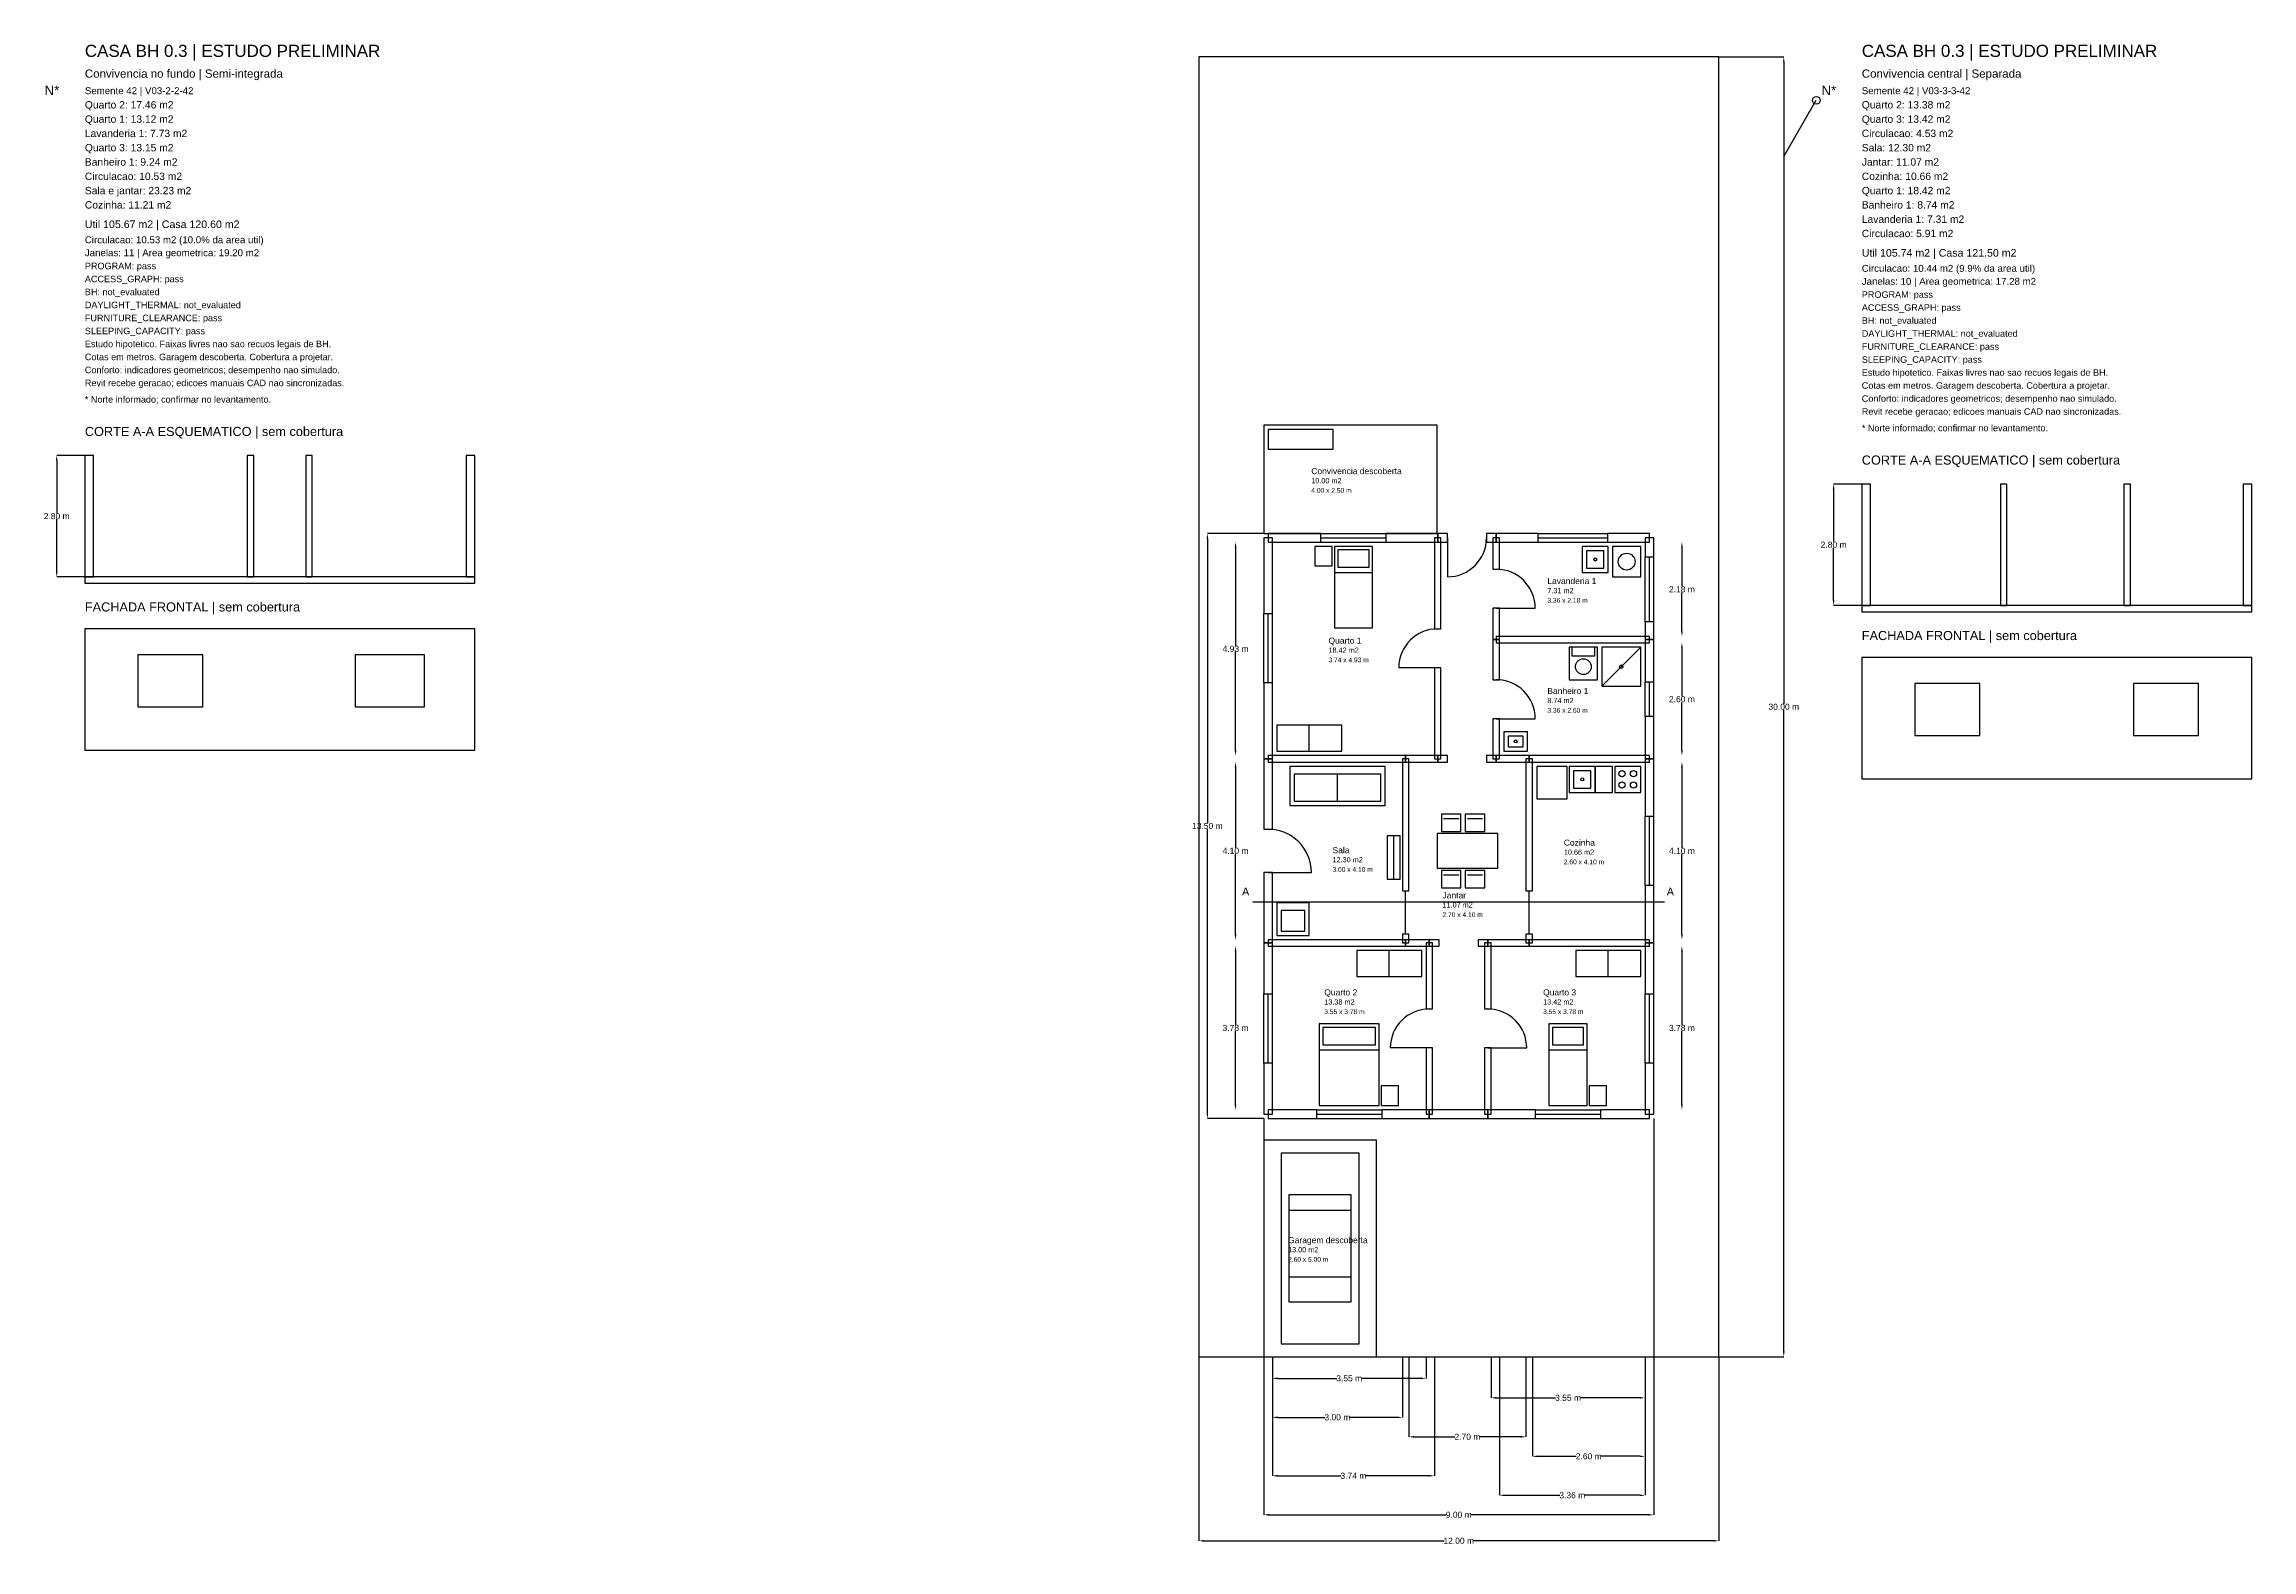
# Model space of a CAD drawing. Header units: millimetres. Extents: x -138 to 106300, y -4459 to 30295.
# Drawn here: x 55361 to 106300, y -4459 to 30295 of the extents above; entities that cross this region are included whole.
import ezdxf

# ---------------------------------------------------------------- set-up
doc = ezdxf.new("R2010")
doc.units = ezdxf.units.MM
doc.header["$MEASUREMENT"] = 0
for name, color, linetype in [('CASA_COTAS', 6, 'Continuous'), ('CASA_ESTUDO', 8, 'Continuous'), ('CASA_EXTERNO', 3, 'Continuous'), ('CASA_JANELAS', 4, 'Continuous'), ('CASA_LOTE', 8, 'Continuous'), ('CASA_MOVEIS', 3, 'Continuous'), ('CASA_PAREDES', 7, 'Continuous'), ('CASA_PORTAS', 2, 'Continuous'), ('CASA_TEXTOS', 7, 'Continuous')]:
    doc.layers.add(name, color=color, linetype=linetype)
doc.styles.get("Standard").update_dxf_attribs({"font": 'arial.ttf'})
doc.dimstyles.get("Standard").update_dxf_attribs({"dimtxt": 0.18, "dimasz": 0.18, "dimexe": 0.18, "dimexo": 0.0625, "dimgap": 0.09, "dimtad": 0, "dimtih": 1, "dimtoh": 1, "dimdec": 4, "dimzin": 0, "dimdsep": 46, "dimtxsty": 'Standard', "dimcen": 0.09, "dimadec": 0, "dimazin": 0, "dimtfac": 1, "dimtdec": 4, "dimtofl": 0, "dimtmove": 0, "dimatfit": 3, "dimfxl": 1, "dimtolj": 1, "dimtzin": 0, "dimarcsym": 0})

# ---------------------------------------------------------------- blocks, each defined once
blk = doc.blocks.new('*D30')
at = {"layer": 'CASA_COTAS', "color": 0, "lineweight": -2, "transparency": 16777216}
for p, q in [((56300, 20800), (55650, 20800)), ((55650, 20680), (55650, 19472)), ((55650, 18120), (55650, 19328)), ((56300, 18000), (55650, 18000))]:
    blk.add_line(p, q, dxfattribs=at)
at = {"layer": 'CASA_COTAS', "color": 0, "transparency": 16777216}
for points in [[(55630, 20680), (55670, 20680), (55650, 20800)], [(55630, 18120), (55670, 18120), (55650, 18000)]]:
    blk.add_solid(points, dxfattribs=at)
at = {"layer": 'Defpoints', "color": 0, "transparency": 16777216}
for p in [(55650, 20800), (56300, 20800), (56300, 18000)]:
    blk.add_point(p, dxfattribs=at)
at = {"layer": 'CASA_COTAS', "color": 0, "transparency": 16777216, "insert": (55650, 19400), "char_height": 140, "attachment_point": 5}
blk.add_mtext('\\A1;2.80 m', dxfattribs=at)
blk = doc.blocks.new('*D31')
at = {"layer": 'CASA_COTAS', "color": 0, "lineweight": -2, "transparency": 16777216}
for p, q in [((82850, 9475), (82850, 9475)), ((82850, 9355), (82850, 7659)), ((82850, 5820), (82850, 7516)), ((82850, 5700), (82850, 5700))]:
    blk.add_line(p, q, dxfattribs=at)
at = {"layer": 'CASA_COTAS', "color": 0, "transparency": 16777216}
for points in [[(82830, 9355), (82870, 9355), (82850, 9475)], [(82830, 5820), (82870, 5820), (82850, 5700)]]:
    blk.add_solid(points, dxfattribs=at)
at = {"layer": 'Defpoints', "color": 0, "transparency": 16777216}
for p in [(82850, 9475), (82850, 9475), (82850, 5700)]:
    blk.add_point(p, dxfattribs=at)
at = {"layer": 'CASA_COTAS', "color": 0, "transparency": 16777216, "insert": (82850, 7587), "char_height": 140, "attachment_point": 5}
blk.add_mtext('\\A1;3.78 m', dxfattribs=at)
blk = doc.blocks.new('*D32')
at = {"layer": 'CASA_COTAS', "color": 0, "lineweight": -2, "transparency": 16777216}
for p, q in [((93150, 9475), (93150, 9475)), ((93150, 9355), (93150, 7659)), ((93150, 5820), (93150, 7516)), ((93150, 5700), (93150, 5700))]:
    blk.add_line(p, q, dxfattribs=at)
at = {"layer": 'CASA_COTAS', "color": 0, "transparency": 16777216}
for points in [[(93130, 9355), (93170, 9355), (93150, 9475)], [(93130, 5820), (93170, 5820), (93150, 5700)]]:
    blk.add_solid(points, dxfattribs=at)
at = {"layer": 'Defpoints', "color": 0, "transparency": 16777216}
for p in [(93150, 9475), (93150, 9475), (93150, 5700)]:
    blk.add_point(p, dxfattribs=at)
at = {"layer": 'CASA_COTAS', "color": 0, "transparency": 16777216, "insert": (93150, 7587), "char_height": 140, "attachment_point": 5}
blk.add_mtext('\\A1;3.78 m', dxfattribs=at)
blk = doc.blocks.new('*D33')
at = {"layer": 'CASA_COTAS', "color": 0, "lineweight": -2, "transparency": 16777216}
for p, q in [((82850, 13725), (82850, 13725)), ((82850, 13605), (82850, 11747)), ((82850, 9745), (82850, 11603)), ((82850, 9625), (82850, 9625))]:
    blk.add_line(p, q, dxfattribs=at)
at = {"layer": 'CASA_COTAS', "color": 0, "transparency": 16777216}
for points in [[(82830, 13605), (82870, 13605), (82850, 13725)], [(82830, 9745), (82870, 9745), (82850, 9625)]]:
    blk.add_solid(points, dxfattribs=at)
at = {"layer": 'Defpoints', "color": 0, "transparency": 16777216}
for p in [(82850, 13725), (82850, 13725), (82850, 9625)]:
    blk.add_point(p, dxfattribs=at)
at = {"layer": 'CASA_COTAS', "color": 0, "transparency": 16777216, "insert": (82850, 11675), "char_height": 140, "attachment_point": 5}
blk.add_mtext('\\A1;4.10 m', dxfattribs=at)
blk = doc.blocks.new('*D34')
at = {"layer": 'CASA_COTAS', "color": 0, "lineweight": -2, "transparency": 16777216}
for p, q in [((93150, 13725), (93150, 13725)), ((93150, 13605), (93150, 11747)), ((93150, 9745), (93150, 11603)), ((93150, 9625), (93150, 9625))]:
    blk.add_line(p, q, dxfattribs=at)
at = {"layer": 'CASA_COTAS', "color": 0, "transparency": 16777216}
for points in [[(93130, 13605), (93170, 13605), (93150, 13725)], [(93130, 9745), (93170, 9745), (93150, 9625)]]:
    blk.add_solid(points, dxfattribs=at)
at = {"layer": 'Defpoints', "color": 0, "transparency": 16777216}
for p in [(93150, 13725), (93150, 13725), (93150, 9625)]:
    blk.add_point(p, dxfattribs=at)
at = {"layer": 'CASA_COTAS', "color": 0, "transparency": 16777216, "insert": (93150, 11675), "char_height": 140, "attachment_point": 5}
blk.add_mtext('\\A1;4.10 m', dxfattribs=at)
blk = doc.blocks.new('*D35')
at = {"layer": 'CASA_COTAS', "color": 0, "lineweight": -2, "transparency": 16777216}
for p, q in [((93150, 13725), (93150, 13725)), ((93150, 13605), (93150, 11747)), ((93150, 9745), (93150, 11603)), ((93150, 9625), (93150, 9625))]:
    blk.add_line(p, q, dxfattribs=at)
at = {"layer": 'CASA_COTAS', "color": 0, "transparency": 16777216}
for points in [[(93130, 13605), (93170, 13605), (93150, 13725)], [(93130, 9745), (93170, 9745), (93150, 9625)]]:
    blk.add_solid(points, dxfattribs=at)
at = {"layer": 'Defpoints', "color": 0, "transparency": 16777216}
for p in [(93150, 13725), (93150, 13725), (93150, 9625)]:
    blk.add_point(p, dxfattribs=at)
at = {"layer": 'CASA_COTAS', "color": 0, "transparency": 16777216, "insert": (93150, 11675), "char_height": 140, "attachment_point": 5}
blk.add_mtext('\\A1;4.10 m', dxfattribs=at)
blk = doc.blocks.new('*D36')
at = {"layer": 'CASA_COTAS', "color": 0, "lineweight": -2, "transparency": 16777216}
for p, q in [((82850, 18800), (82850, 18800)), ((82850, 18680), (82850, 16409)), ((82850, 13995), (82850, 16266)), ((82850, 13875), (82850, 13875))]:
    blk.add_line(p, q, dxfattribs=at)
at = {"layer": 'CASA_COTAS', "color": 0, "transparency": 16777216}
for points in [[(82830, 18680), (82870, 18680), (82850, 18800)], [(82830, 13995), (82870, 13995), (82850, 13875)]]:
    blk.add_solid(points, dxfattribs=at)
at = {"layer": 'Defpoints', "color": 0, "transparency": 16777216}
for p in [(82850, 18800), (82850, 18800), (82850, 13875)]:
    blk.add_point(p, dxfattribs=at)
at = {"layer": 'CASA_COTAS', "color": 0, "transparency": 16777216, "insert": (82850, 16337), "char_height": 140, "attachment_point": 5}
blk.add_mtext('\\A1;4.93 m', dxfattribs=at)
blk = doc.blocks.new('*D37')
at = {"layer": 'CASA_COTAS', "color": 0, "lineweight": -2, "transparency": 16777216}
for p, q in [((93150, 16475), (93150, 16475)), ((93150, 16355), (93150, 15247)), ((93150, 13995), (93150, 15103)), ((93150, 13875), (93150, 13875))]:
    blk.add_line(p, q, dxfattribs=at)
at = {"layer": 'CASA_COTAS', "color": 0, "transparency": 16777216}
for points in [[(93130, 16355), (93170, 16355), (93150, 16475)], [(93130, 13995), (93170, 13995), (93150, 13875)]]:
    blk.add_solid(points, dxfattribs=at)
at = {"layer": 'Defpoints', "color": 0, "transparency": 16777216}
for p in [(93150, 16475), (93150, 16475), (93150, 13875)]:
    blk.add_point(p, dxfattribs=at)
at = {"layer": 'CASA_COTAS', "color": 0, "transparency": 16777216, "insert": (93150, 15175), "char_height": 140, "attachment_point": 5}
blk.add_mtext('\\A1;2.60 m', dxfattribs=at)
blk = doc.blocks.new('*D38')
at = {"layer": 'CASA_COTAS', "color": 0, "lineweight": -2, "transparency": 16777216}
for p, q in [((93150, 18800), (93150, 18800)), ((93150, 18680), (93150, 17784)), ((93150, 16745), (93150, 17641)), ((93150, 16625), (93150, 16625))]:
    blk.add_line(p, q, dxfattribs=at)
at = {"layer": 'CASA_COTAS', "color": 0, "transparency": 16777216}
for points in [[(93130, 18680), (93170, 18680), (93150, 18800)], [(93130, 16745), (93170, 16745), (93150, 16625)]]:
    blk.add_solid(points, dxfattribs=at)
at = {"layer": 'Defpoints', "color": 0, "transparency": 16777216}
for p in [(93150, 18800), (93150, 18800), (93150, 16625)]:
    blk.add_point(p, dxfattribs=at)
at = {"layer": 'CASA_COTAS', "color": 0, "transparency": 16777216, "insert": (93150, 17712), "char_height": 140, "attachment_point": 5}
blk.add_mtext('\\A1;2.18 m', dxfattribs=at)
blk = doc.blocks.new('*D39')
at = {"layer": 'CASA_COTAS', "color": 0, "lineweight": -2, "transparency": 16777216}
for p, q in [((83700, 0), (83700, -500)), ((83820, -500), (85184, -500)), ((87125, -500), (85761, -500)), ((87245, 0), (87245, -500))]:
    blk.add_line(p, q, dxfattribs=at)
at = {"layer": 'CASA_COTAS', "color": 0, "transparency": 16777216}
for points in [[(83820, -480), (83820, -520), (83700, -500)], [(87125, -480), (87125, -520), (87245, -500)]]:
    blk.add_solid(points, dxfattribs=at)
at = {"layer": 'Defpoints', "color": 0, "transparency": 16777216}
for p in [(83700, 0), (87245, 0), (87245, -500)]:
    blk.add_point(p, dxfattribs=at)
at = {"layer": 'CASA_COTAS', "color": 0, "transparency": 16777216, "insert": (85473, -500), "char_height": 140, "attachment_point": 5}
blk.add_mtext('\\A1;3.55 m', dxfattribs=at)
blk = doc.blocks.new('*D40')
at = {"layer": 'CASA_COTAS', "color": 0, "lineweight": -2, "transparency": 16777216}
for p, q in [((88745, 0), (88745, -950)), ((92300, 0), (92300, -950)), ((88865, -950), (90234, -950)), ((92180, -950), (90811, -950))]:
    blk.add_line(p, q, dxfattribs=at)
at = {"layer": 'CASA_COTAS', "color": 0, "transparency": 16777216}
for points in [[(88865, -930), (88865, -970), (88745, -950)], [(92180, -930), (92180, -970), (92300, -950)]]:
    blk.add_solid(points, dxfattribs=at)
at = {"layer": 'Defpoints', "color": 0, "transparency": 16777216}
for p in [(88745, 0), (92300, 0), (92300, -950)]:
    blk.add_point(p, dxfattribs=at)
at = {"layer": 'CASA_COTAS', "color": 0, "transparency": 16777216, "insert": (90523, -950), "char_height": 140, "attachment_point": 5}
blk.add_mtext('\\A1;3.55 m', dxfattribs=at)
blk = doc.blocks.new('*D41')
at = {"layer": 'CASA_COTAS', "color": 0, "lineweight": -2, "transparency": 16777216}
for p, q in [((83700, 0), (83700, -1400)), ((86700, 0), (86700, -1400)), ((83820, -1400), (84911, -1400)), ((86580, -1400), (85489, -1400))]:
    blk.add_line(p, q, dxfattribs=at)
at = {"layer": 'CASA_COTAS', "color": 0, "transparency": 16777216}
for points in [[(83820, -1380), (83820, -1420), (83700, -1400)], [(86580, -1380), (86580, -1420), (86700, -1400)]]:
    blk.add_solid(points, dxfattribs=at)
at = {"layer": 'Defpoints', "color": 0, "transparency": 16777216}
for p in [(83700, 0), (86700, 0), (86700, -1400)]:
    blk.add_point(p, dxfattribs=at)
at = {"layer": 'CASA_COTAS', "color": 0, "transparency": 16777216, "insert": (85200, -1400), "char_height": 140, "attachment_point": 5}
blk.add_mtext('\\A1;3.00 m', dxfattribs=at)
blk = doc.blocks.new('*D42')
at = {"layer": 'CASA_COTAS', "color": 0, "lineweight": -2, "transparency": 16777216}
for p, q in [((86850, 0), (86850, -1850)), ((89550, 0), (89550, -1850)), ((86970, -1850), (87910, -1850)), ((89430, -1850), (88490, -1850))]:
    blk.add_line(p, q, dxfattribs=at)
at = {"layer": 'CASA_COTAS', "color": 0, "transparency": 16777216}
for points in [[(86970, -1830), (86970, -1870), (86850, -1850)], [(89430, -1830), (89430, -1870), (89550, -1850)]]:
    blk.add_solid(points, dxfattribs=at)
at = {"layer": 'Defpoints', "color": 0, "transparency": 16777216}
for p in [(86850, 0), (89550, 0), (89550, -1850)]:
    blk.add_point(p, dxfattribs=at)
at = {"layer": 'CASA_COTAS', "color": 0, "transparency": 16777216, "insert": (88200, -1850), "char_height": 140, "attachment_point": 5}
blk.add_mtext('\\A1;2.70 m', dxfattribs=at)
blk = doc.blocks.new('*D43')
at = {"layer": 'CASA_COTAS', "color": 0, "lineweight": -2, "transparency": 16777216}
for p, q in [((89700, 0), (89700, -2300)), ((92300, 0), (92300, -2300)), ((89820, -2300), (90710, -2300)), ((92180, -2300), (91290, -2300))]:
    blk.add_line(p, q, dxfattribs=at)
at = {"layer": 'CASA_COTAS', "color": 0, "transparency": 16777216}
for points in [[(89820, -2280), (89820, -2320), (89700, -2300)], [(92180, -2280), (92180, -2320), (92300, -2300)]]:
    blk.add_solid(points, dxfattribs=at)
at = {"layer": 'Defpoints', "color": 0, "transparency": 16777216}
for p in [(89700, 0), (92300, 0), (92300, -2300)]:
    blk.add_point(p, dxfattribs=at)
at = {"layer": 'CASA_COTAS', "color": 0, "transparency": 16777216, "insert": (91000, -2300), "char_height": 140, "attachment_point": 5}
blk.add_mtext('\\A1;2.60 m', dxfattribs=at)
blk = doc.blocks.new('*D44')
at = {"layer": 'CASA_COTAS', "color": 0, "lineweight": -2, "transparency": 16777216}
for p, q in [((83700, 0), (83700, -2750)), ((87440, 0), (87440, -2750)), ((83820, -2750), (85281, -2750)), ((87320, -2750), (85859, -2750))]:
    blk.add_line(p, q, dxfattribs=at)
at = {"layer": 'CASA_COTAS', "color": 0, "transparency": 16777216}
for points in [[(83820, -2730), (83820, -2770), (83700, -2750)], [(87320, -2730), (87320, -2770), (87440, -2750)]]:
    blk.add_solid(points, dxfattribs=at)
at = {"layer": 'Defpoints', "color": 0, "transparency": 16777216}
for p in [(83700, 0), (87440, 0), (87440, -2750)]:
    blk.add_point(p, dxfattribs=at)
at = {"layer": 'CASA_COTAS', "color": 0, "transparency": 16777216, "insert": (85570, -2750), "char_height": 140, "attachment_point": 5}
blk.add_mtext('\\A1;3.74 m', dxfattribs=at)
blk = doc.blocks.new('*D45')
at = {"layer": 'CASA_COTAS', "color": 0, "lineweight": -2, "transparency": 16777216}
for p, q in [((88940, 0), (88940, -3200)), ((92300, 0), (92300, -3200)), ((89060, -3200), (90331, -3200)), ((92180, -3200), (90909, -3200))]:
    blk.add_line(p, q, dxfattribs=at)
at = {"layer": 'CASA_COTAS', "color": 0, "transparency": 16777216}
for points in [[(89060, -3180), (89060, -3220), (88940, -3200)], [(92180, -3180), (92180, -3220), (92300, -3200)]]:
    blk.add_solid(points, dxfattribs=at)
at = {"layer": 'Defpoints', "color": 0, "transparency": 16777216}
for p in [(88940, 0), (92300, 0), (92300, -3200)]:
    blk.add_point(p, dxfattribs=at)
at = {"layer": 'CASA_COTAS', "color": 0, "transparency": 16777216, "insert": (90620, -3200), "char_height": 140, "attachment_point": 5}
blk.add_mtext('\\A1;3.36 m', dxfattribs=at)
blk = doc.blocks.new('*D46')
at = {"layer": 'CASA_COTAS', "color": 0, "lineweight": -2, "transparency": 16777216}
for p, q in [((83500, 5500), (83500, -3650)), ((92500, 5500), (92500, -3650)), ((83620, -3650), (87711, -3650)), ((92380, -3650), (88289, -3650))]:
    blk.add_line(p, q, dxfattribs=at)
at = {"layer": 'CASA_COTAS', "color": 0, "transparency": 16777216}
for points in [[(83620, -3630), (83620, -3670), (83500, -3650)], [(92380, -3630), (92380, -3670), (92500, -3650)]]:
    blk.add_solid(points, dxfattribs=at)
at = {"layer": 'Defpoints', "color": 0, "transparency": 16777216}
for p in [(83500, 5500), (92500, 5500), (92500, -3650)]:
    blk.add_point(p, dxfattribs=at)
at = {"layer": 'CASA_COTAS', "color": 0, "transparency": 16777216, "insert": (88000, -3650), "char_height": 140, "attachment_point": 5}
blk.add_mtext('\\A1;9.00 m', dxfattribs=at)
blk = doc.blocks.new('*D47')
at = {"layer": 'CASA_COTAS', "color": 0, "lineweight": -2, "transparency": 16777216}
for p, q in [((83500, 19000), (82200, 19000)), ((82200, 18880), (82200, 12322)), ((82200, 5620), (82200, 12178)), ((83500, 5500), (82200, 5500))]:
    blk.add_line(p, q, dxfattribs=at)
at = {"layer": 'CASA_COTAS', "color": 0, "transparency": 16777216}
for points in [[(82180, 18880), (82220, 18880), (82200, 19000)], [(82180, 5620), (82220, 5620), (82200, 5500)]]:
    blk.add_solid(points, dxfattribs=at)
at = {"layer": 'Defpoints', "color": 0, "transparency": 16777216}
for p in [(82200, 19000), (83500, 19000), (83500, 5500)]:
    blk.add_point(p, dxfattribs=at)
at = {"layer": 'CASA_COTAS', "color": 0, "transparency": 16777216, "insert": (82200, 12250), "char_height": 140, "attachment_point": 5}
blk.add_mtext('\\A1;13.50 m', dxfattribs=at)
blk = doc.blocks.new('*D48')
at = {"layer": 'CASA_COTAS', "color": 0, "lineweight": -2, "transparency": 16777216}
for p, q in [((82000, 0), (82000, -4250)), ((94000, 0), (94000, -4250)), ((82120, -4250), (87664, -4250)), ((93880, -4250), (88336, -4250))]:
    blk.add_line(p, q, dxfattribs=at)
at = {"layer": 'CASA_COTAS', "color": 0, "transparency": 16777216}
for points in [[(82120, -4230), (82120, -4270), (82000, -4250)], [(93880, -4230), (93880, -4270), (94000, -4250)]]:
    blk.add_solid(points, dxfattribs=at)
at = {"layer": 'Defpoints', "color": 0, "transparency": 16777216}
for p in [(82000, 0), (94000, 0), (94000, -4250)]:
    blk.add_point(p, dxfattribs=at)
at = {"layer": 'CASA_COTAS', "color": 0, "transparency": 16777216, "insert": (88000, -4250), "char_height": 140, "attachment_point": 5}
blk.add_mtext('\\A1;12.00 m', dxfattribs=at)
blk = doc.blocks.new('*D49')
at = {"layer": 'CASA_COTAS', "color": 0, "lineweight": -2, "transparency": 16777216}
for p, q in [((94000, 30000), (95500, 30000)), ((95500, 29880), (95500, 15072)), ((95500, 120), (95500, 14928)), ((94000, 0), (95500, 0))]:
    blk.add_line(p, q, dxfattribs=at)
at = {"layer": 'CASA_COTAS', "color": 0, "transparency": 16777216}
for points in [[(95480, 29880), (95520, 29880), (95500, 30000)], [(95480, 120), (95520, 120), (95500, 0)]]:
    blk.add_solid(points, dxfattribs=at)
at = {"layer": 'Defpoints', "color": 0, "transparency": 16777216}
for p in [(94000, 30000), (95500, 30000), (94000, 0)]:
    blk.add_point(p, dxfattribs=at)
at = {"layer": 'CASA_COTAS', "color": 0, "transparency": 16777216, "insert": (95500, 15000), "char_height": 140, "attachment_point": 5}
blk.add_mtext('\\A1;30.00 m', dxfattribs=at)
blk = doc.blocks.new('*D50')
at = {"layer": 'CASA_COTAS', "color": 0, "lineweight": -2, "transparency": 16777216}
for p, q in [((97300, 20140), (96650, 20140)), ((96650, 20020), (96650, 18812)), ((96650, 17460), (96650, 18668)), ((97300, 17340), (96650, 17340))]:
    blk.add_line(p, q, dxfattribs=at)
at = {"layer": 'CASA_COTAS', "color": 0, "transparency": 16777216}
for points in [[(96630, 20020), (96670, 20020), (96650, 20140)], [(96630, 17460), (96670, 17460), (96650, 17340)]]:
    blk.add_solid(points, dxfattribs=at)
at = {"layer": 'Defpoints', "color": 0, "transparency": 16777216}
for p in [(96650, 20140), (97300, 20140), (97300, 17340)]:
    blk.add_point(p, dxfattribs=at)
at = {"layer": 'CASA_COTAS', "color": 0, "transparency": 16777216, "insert": (96650, 18740), "char_height": 140, "attachment_point": 5}
blk.add_mtext('\\A1;2.80 m', dxfattribs=at)

msp = doc.modelspace()

# ---------------------------------------------------------------- linework, layer by layer
at = {"layer": 'CASA_ESTUDO'}
for p, q in [((95500, 27700), (96250, 28999.038)), ((83250, 10495), (92750, 10495))]:
    msp.add_line(p, q, dxfattribs=at)
for points in [[(56300, 18000), (56500, 18000), (56500, 20800), (56300, 20800)], [(60045.189, 18000), (60195.189, 18000), (60195.189, 20800), (60045.189, 20800)], [(61395.189, 18000), (61545.189, 18000), (61545.189, 20800), (61395.189, 20800)], [(65100, 18000), (65300, 18000), (65300, 20800), (65100, 20800)], [(97300, 17340), (97500, 17340), (97500, 20140), (97300, 20140)], [(100500, 17340), (100650, 17340), (100650, 20140), (100500, 20140)], [(103350, 17340), (103500, 17340), (103500, 20140), (103350, 20140)], [(106100, 17340), (106300, 17340), (106300, 20140), (106100, 20140)], [(56300, 17850), (65300, 17850), (65300, 18000), (56300, 18000)], [(97300, 17190), (106300, 17190), (106300, 17340), (97300, 17340)], [(56300, 14000), (65300, 14000), (65300, 16800), (56300, 16800)], [(57522.594, 15000), (59022.594, 15000), (59022.594, 16200), (57522.594, 16200)], [(62535.094, 15000), (64135.094, 15000), (64135.094, 16200), (62535.094, 16200)], [(97300, 13340), (106300, 13340), (106300, 16140), (97300, 16140)], [(98522.594, 14340), (100022.594, 14340), (100022.594, 15540), (98522.594, 15540)], [(103572.594, 14340), (105072.594, 14340), (105072.594, 15540), (103572.594, 15540)]]:
    msp.add_lwpolyline(points, close=True, dxfattribs=at)
msp.add_circle((96250, 28999.038), 90, dxfattribs=at)
at = {"layer": 'CASA_EXTERNO'}
for points in [[(83500, 19000), (87500, 19000), (87500, 21500), (83500, 21500)], [(83500, 0), (86100, 0), (86100, 5000), (83500, 5000)]]:
    msp.add_lwpolyline(points, close=True, dxfattribs=at)
at = {"layer": 'CASA_JANELAS'}
for p, q in [((84819.95, 19000), (86319.95, 19000)), ((84819.95, 18900), (86319.95, 18900)), ((89832.45, 19000), (91432.45, 19000)), ((89832.45, 18900), (91432.45, 18900)), ((84819.95, 18800), (86319.95, 18800)), ((89832.45, 18800), (91432.45, 18800)), ((92300, 16962.5), (92300, 18462.5)), ((92400, 16962.5), (92400, 18462.5)), ((92500, 16962.5), (92500, 18462.5)), ((83500, 15550), (83500, 17150)), ((83600, 15550), (83600, 17150)), ((83700, 15550), (83700, 17150)), ((92300, 14775), (92300, 15575)), ((92400, 14775), (92400, 15575)), ((92500, 14775), (92500, 15575)), ((92300, 10875), (92300, 12475)), ((92400, 10875), (92400, 12475)), ((92500, 10875), (92500, 12475)), ((83500, 6775), (83500, 8375)), ((83600, 6775), (83600, 8375)), ((83700, 6775), (83700, 8375)), ((92300, 6775), (92300, 8375)), ((92400, 6775), (92400, 8375)), ((92500, 6775), (92500, 8375)), ((84722.594, 5700), (86222.594, 5700)), ((89772.594, 5700), (91272.594, 5700)), ((84722.594, 5600), (86222.594, 5600)), ((84722.594, 5500), (86222.594, 5500)), ((89772.594, 5600), (91272.594, 5600)), ((89772.594, 5500), (91272.594, 5500))]:
    msp.add_line(p, q, dxfattribs=at)
at = {"layer": 'CASA_LOTE'}
msp.add_lwpolyline([(82000, 0), (94000, 0), (94000, 30000), (82000, 30000)], close=True, dxfattribs=at)
at = {"layer": 'CASA_MOVEIS'}
for p, q in [((85129.95, 18100), (86009.95, 18100)), ((91300, 15475), (92200, 16375)), ((84550, 13975), (84550, 14575)), ((85200, 12825), (85200, 13445)), ((87650, 12425), (88000, 12425)), ((88200, 12425), (88550, 12425)), ((86500, 11025), (86500, 12025)), ((87650, 11125), (88000, 11125)), ((88200, 11125), (88550, 11125)), ((86395.189, 8775), (86395.189, 9375)), ((91450, 8775), (91450, 9375)), ((84782.594, 7080), (86162.594, 7080)), ((90082.594, 7080), (90962.594, 7080)), ((84080, 3380), (85520, 3380)), ((84080, 1840), (85520, 1840))]:
    msp.add_line(p, q, dxfattribs=at)
for points in [[(83600, 20950), (85100, 20950), (85100, 21400), (83600, 21400)], [(84679.95, 18250), (85079.95, 18250), (85079.95, 18700), (84679.95, 18700)], [(85129.95, 16820), (86009.95, 16820), (86009.95, 18700), (85129.95, 18700)], [(85209.95, 18220), (85929.95, 18220), (85929.95, 18620), (85209.95, 18620)], [(90850, 18100), (91450, 18100), (91450, 18700), (90850, 18700)], [(90950, 18200), (91350, 18200), (91350, 18600), (90950, 18600)], [(91550, 18000), (92200, 18000), (92200, 18700), (91550, 18700)], [(90550, 15625), (91200, 15625), (91200, 16375), (90550, 16375)], [(90610, 16175), (91140, 16175), (91140, 16375), (90610, 16375)], [(91300, 15475), (92200, 15475), (92200, 16375), (91300, 16375)], [(83800, 13975), (85300, 13975), (85300, 14575), (83800, 14575)], [(89039.9, 13975), (89589.9, 13975), (89589.9, 14425), (89039.9, 14425)], [(89139.9, 14075), (89489.9, 14075), (89489.9, 14325), (89139.9, 14325)], [(84100, 12725), (86300, 12725), (86300, 13625), (84100, 13625)], [(84200, 12825), (86200, 12825), (86200, 13445), (84200, 13445)], [(89800, 12875), (90500, 12875), (90500, 13625), (89800, 13625)], [(90550, 13025), (91150, 13025), (91150, 13625), (90550, 13625)], [(90650, 13125), (91050, 13125), (91050, 13525), (90650, 13525)], [(91150, 13025), (91550, 13025), (91550, 13625), (91150, 13625)], [(91600, 13025), (92200, 13025), (92200, 13625), (91600, 13625)], [(87600, 12125), (88050, 12125), (88050, 12525), (87600, 12525)], [(88150, 12125), (88600, 12125), (88600, 12525), (88150, 12525)], [(86350, 11025), (86650, 11025), (86650, 12025), (86350, 12025)], [(87500, 11275), (88900, 11275), (88900, 12075), (87500, 12075)], [(87600, 10825), (88050, 10825), (88050, 11225), (87600, 11225)], [(88150, 10825), (88600, 10825), (88600, 11225), (88150, 11225)], [(83800, 9725), (84550, 9725), (84550, 10475), (83800, 10475)], [(83900, 9825), (84450, 9825), (84450, 10295), (83900, 10295)], [(85645.189, 8775), (87145.189, 8775), (87145.189, 9375), (85645.189, 9375)], [(90700, 8775), (92200, 8775), (92200, 9375), (90700, 9375)], [(84782.594, 5800), (86162.594, 5800), (86162.594, 7680), (84782.594, 7680)], [(90082.594, 5800), (90962.594, 5800), (90962.594, 7680), (90082.594, 7680)], [(84862.594, 7200), (86082.594, 7200), (86082.594, 7600), (84862.594, 7600)], [(90162.594, 7200), (90882.594, 7200), (90882.594, 7600), (90162.594, 7600)], [(86212.594, 5800), (86612.594, 5800), (86612.594, 6250), (86212.594, 6250)], [(91012.594, 5800), (91412.594, 5800), (91412.594, 6250), (91012.594, 6250)], [(83900, 300), (85700, 300), (85700, 4700), (83900, 4700)], [(84080, 1268), (85520, 1268), (85520, 3732), (84080, 3732)]]:
    msp.add_lwpolyline(points, close=True, dxfattribs=at)
for centre, radius in [((91150, 18400), 35), ((91875, 18350), 195), ((90875, 15925), 182), ((91750, 15925), 40), ((89314.9, 14200), 35), ((90850, 13325), 35), ((91768, 13457), 72), ((91768, 13193), 72), ((92032, 13457), 72), ((92032, 13193), 72)]:
    msp.add_circle(centre, radius, dxfattribs=at)
at = {"layer": 'CASA_PAREDES'}
for points in [[(83500, 17150), (83700, 17150), (83700, 18900), (83500, 18900)], [(83600, 18800), (84819.95, 18800), (84819.95, 19000), (83600, 19000)], [(86319.95, 18800), (87514.9, 18800), (87514.9, 19000), (86319.95, 19000)], [(87439.9, 16800), (87589.9, 16800), (87589.9, 18900), (87439.9, 18900)], [(87514.9, 18800), (87739.9, 18800), (87739.9, 19000), (87514.9, 19000)], [(88639.9, 18800), (88864.9, 18800), (88864.9, 19000), (88639.9, 19000)], [(88789.9, 18175), (88939.9, 18175), (88939.9, 18900), (88789.9, 18900)], [(88864.9, 18800), (89832.45, 18800), (89832.45, 19000), (88864.9, 19000)], [(91432.45, 18800), (92400, 18800), (92400, 19000), (91432.45, 19000)], [(92300, 18462.5), (92500, 18462.5), (92500, 18900), (92300, 18900)], [(88789.9, 16550), (88939.9, 16550), (88939.9, 17275), (88789.9, 17275)], [(92300, 16550), (92500, 16550), (92500, 16962.5), (92300, 16962.5)], [(88789.9, 15625), (88939.9, 15625), (88939.9, 16550), (88789.9, 16550)], [(88864.9, 16475), (92400, 16475), (92400, 16625), (88864.9, 16625)], [(92300, 15575), (92500, 15575), (92500, 16550), (92300, 16550)], [(87439.9, 13800), (87589.9, 13800), (87589.9, 15900), (87439.9, 15900)], [(83500, 13800), (83700, 13800), (83700, 15550), (83500, 15550)], [(92300, 13800), (92500, 13800), (92500, 14775), (92300, 14775)], [(88789.9, 13800), (88939.9, 13800), (88939.9, 14725), (88789.9, 14725)], [(83500, 12175), (83700, 12175), (83700, 13800), (83500, 13800)], [(83600, 13725), (86775, 13725), (86775, 13875), (83600, 13875)], [(86700, 10750), (86850, 10750), (86850, 13800), (86700, 13800)], [(86775, 13725), (87514.9, 13725), (87514.9, 13875), (86775, 13875)], [(87514.9, 13725), (87739.9, 13725), (87739.9, 13875), (87514.9, 13875)], [(88639.9, 13725), (88864.9, 13725), (88864.9, 13875), (88639.9, 13875)], [(88864.9, 13725), (89625, 13725), (89625, 13875), (88864.9, 13875)], [(89550, 10750), (89700, 10750), (89700, 13800), (89550, 13800)], [(89625, 13725), (92400, 13725), (92400, 13875), (89625, 13875)], [(92300, 12475), (92500, 12475), (92500, 13800), (92300, 13800)], [(83500, 9550), (83700, 9550), (83700, 11175), (83500, 11175)], [(92300, 9550), (92500, 9550), (92500, 10875), (92300, 10875)], [(86700, 9550), (86850, 9550), (86850, 9750), (86700, 9750)], [(89550, 9550), (89700, 9550), (89700, 9750), (89550, 9750)], [(83500, 8375), (83700, 8375), (83700, 9550), (83500, 9550)], [(83600, 9475), (86775, 9475), (86775, 9625), (83600, 9625)], [(86775, 9475), (87320.189, 9475), (87320.189, 9625), (86775, 9625)], [(87245.189, 8025), (87395.189, 8025), (87395.189, 9550), (87245.189, 9550)], [(87320.189, 9475), (87545.189, 9475), (87545.189, 9625), (87320.189, 9625)], [(88445.189, 9475), (88670.189, 9475), (88670.189, 9625), (88445.189, 9625)], [(88595.189, 8025), (88745.189, 8025), (88745.189, 9550), (88595.189, 9550)], [(88670.189, 9475), (89625, 9475), (89625, 9625), (88670.189, 9625)], [(89625, 9475), (92400, 9475), (92400, 9625), (89625, 9625)], [(92300, 8375), (92500, 8375), (92500, 9550), (92300, 9550)], [(83500, 5600), (83700, 5600), (83700, 6775), (83500, 6775)], [(87245.189, 5600), (87395.189, 5600), (87395.189, 7125), (87245.189, 7125)], [(88595.189, 5600), (88745.189, 5600), (88745.189, 7125), (88595.189, 7125)], [(92300, 5600), (92500, 5600), (92500, 6775), (92300, 6775)], [(83600, 5500), (84722.594, 5500), (84722.594, 5700), (83600, 5700)], [(86222.594, 5500), (87320.189, 5500), (87320.189, 5700), (86222.594, 5700)], [(87320.189, 5500), (88670.189, 5500), (88670.189, 5700), (87320.189, 5700)], [(88670.189, 5500), (89772.594, 5500), (89772.594, 5700), (88670.189, 5700)], [(91272.594, 5500), (92400, 5500), (92400, 5700), (91272.594, 5700)]]:
    msp.add_lwpolyline(points, close=True, dxfattribs=at)
at = {"layer": 'CASA_PORTAS'}
for p, q in [((87739.9, 18900), (87739.9, 18000)), ((88864.9, 17275), (89764.9, 17275)), ((87514.9, 15900), (86614.9, 15900)), ((88864.9, 14725), (89764.9, 14725)), ((83600, 11175), (84600, 11175)), ((86775, 9750), (86775, 10750)), ((89625, 9750), (89625, 10750)), ((87320.189, 7125), (86420.189, 7125)), ((88670.189, 7125), (89570.189, 7125))]:
    msp.add_line(p, q, dxfattribs=at)
for centre, radius, start, end in [((87739.9, 18900), 900, 270, 0), ((88864.9, 17275), 900, 0, 90), ((87514.9, 15900), 900, 90, 180), ((88864.9, 14725), 900, 0, 90), ((83600, 11175), 1000, 0, 90), ((87320.189, 7125), 900, 90, 180), ((88670.189, 7125), 900, 0, 90)]:
    msp.add_arc(centre, radius, start, end, dxfattribs=at)

# ---------------------------------------------------------------- texts
at = {"layer": 'CASA_TEXTOS'}
for s, height, p in [('CASA BH 0.3 | ESTUDO PRELIMINAR', 280, (56300, 30000)), ('CASA BH 0.3 | ESTUDO PRELIMINAR', 280, (97300, 30000)), ('Convivencia no fundo | Semi-integrada', 190, (56300, 29520)), ('Convivencia central | Separada', 190, (97300, 29520)), ('N*', 220, (55370, 29119.038)), ('Semente 42 | V03-2-2-42', 160, (56300, 29140)), ('N*', 220, (96370, 29119.038)), ('Semente 42 | V03-3-3-42', 160, (97300, 29140)), ('Quarto 2: 17.46 m2', 170, (56300, 28810)), ('Quarto 1: 13.12 m2', 170, (56300, 28480)), ('Quarto 2: 13.38 m2', 170, (97300, 28810)), ('Quarto 3: 13.42 m2', 170, (97300, 28480)), ('Lavanderia 1: 7.73 m2', 170, (56300, 28150)), ('Circulacao: 4.53 m2', 170, (97300, 28150)), ('Quarto 3: 13.15 m2', 170, (56300, 27820)), ('Banheiro 1: 9.24 m2', 170, (56300, 27490)), ('Jantar: 11.07 m2', 170, (97300, 27490)), ('Sala: 12.30 m2', 170, (97300, 27820)), ('Sala e jantar: 23.23 m2', 170, (56300, 26830)), ('Circulacao: 10.53 m2', 170, (56300, 27160)), ('Quarto 1: 18.42 m2', 170, (97300, 26830)), ('Cozinha: 10.66 m2', 170, (97300, 27160)), ('Cozinha: 11.21 m2', 170, (56300, 26500)), ('Banheiro 1: 8.74 m2', 170, (97300, 26500)), ('Util 105.67 m2 | Casa 120.60 m2', 175, (56300, 26050)), ('Circulacao: 5.91 m2', 170, (97300, 25840)), ('Lavanderia 1: 7.31 m2', 170, (97300, 26170)), ('Janelas: 11 | Area geometrica: 19.20 m2', 160, (56300, 25400)), ('Circulacao: 10.53 m2 (10.0% da area util)', 160, (56300, 25700)), ('Util 105.74 m2 | Casa 121.50 m2', 175, (97300, 25390)), ('PROGRAM: pass', 150, (56300, 25100)), ('Circulacao: 10.44 m2 (9.9% da area util)', 160, (97300, 25040)), ('ACCESS_GRAPH: pass', 150, (56300, 24800)), ('BH: not_evaluated', 150, (56300, 24500)), ('Janelas: 10 | Area geometrica: 17.28 m2', 160, (97300, 24740)), ('PROGRAM: pass', 150, (97300, 24440)), ('DAYLIGHT_THERMAL: not_evaluated', 150, (56300, 24200)), ('FURNITURE_CLEARANCE: pass', 150, (56300, 23900)), ('ACCESS_GRAPH: pass', 150, (97300, 24140)), ('BH: not_evaluated', 150, (97300, 23840)), ('SLEEPING_CAPACITY: pass', 150, (56300, 23600)), ('Estudo hipotetico. Faixas livres nao sao recuos legais de BH.', 150, (56300, 23300)), ('DAYLIGHT_THERMAL: not_evaluated', 150, (97300, 23540)), ('Cotas em metros. Garagem descoberta. Cobertura a projetar.', 150, (56300, 23000)), ('SLEEPING_CAPACITY: pass', 150, (97300, 22940)), ('FURNITURE_CLEARANCE: pass', 150, (97300, 23240)), ('Conforto: indicadores geometricos; desempenho nao simulado.', 150, (56300, 22700)), ('Revit recebe geracao; edicoes manuais CAD nao sincronizadas.', 150, (56300, 22400)), ('Cotas em metros. Garagem descoberta. Cobertura a projetar.', 150, (97300, 22340)), ('Estudo hipotetico. Faixas livres nao sao recuos legais de BH.', 150, (97300, 22640)), ('* Norte informado; confirmar no levantamento.', 150, (56300, 22020)), ('Conforto: indicadores geometricos; desempenho nao simulado.', 150, (97300, 22040)), ('CORTE A-A ESQUEMATICO | sem cobertura', 210, (56300, 21250)), ('* Norte informado; confirmar no levantamento.', 150, (97300, 21360)), ('Revit recebe geracao; edicoes manuais CAD nao sincronizadas.', 150, (97300, 21740)), ('Convivencia descoberta', 140, (84598, 20370)), ('CORTE A-A ESQUEMATICO | sem cobertura', 210, (97300, 20590)), ('4.00 x 2.50 m', 110, (84598, 19940)), ('10.00 m2', 120, (84598, 20160)), ('Lavanderia 1', 140, (90044.95, 17832.5)), ('FACHADA FRONTAL | sem cobertura', 210, (56300, 17200)), ('3.36 x 2.18 m', 110, (90044.95, 17402.5)), ('7.31 m2', 120, (90044.95, 17622.5)), ('Quarto 1', 140, (84994.95, 16457.5)), ('18.42 m2', 120, (84994.95, 16247.5)), ('FACHADA FRONTAL | sem cobertura', 210, (97300, 16540)), ('3.74 x 4.93 m', 110, (84994.95, 16027.5)), ('Banheiro 1', 140, (90044.95, 15295)), ('3.36 x 2.60 m', 110, (90044.95, 14865)), ('8.74 m2', 120, (90044.95, 15085)), ('Sala', 140, (85087.5, 11621)), ('Cozinha', 140, (90425, 11795)), ('3.00 x 4.10 m', 110, (85087.5, 11191)), ('12.30 m2', 120, (85087.5, 11411)), ('2.60 x 4.10 m', 110, (90425, 11365)), ('10.66 m2', 120, (90425, 11585)), ('A', 180, (83000, 10645)), ('Jantar', 140, (87625, 10577)), ('A', 180, (92800, 10645)), ('2.70 x 4.10 m', 110, (87625, 10147)), ('11.07 m2', 120, (87625, 10367)), ('Quarto 2', 140, (84897.594, 8338.5)), ('13.38 m2', 120, (84897.594, 8128.5)), ('Quarto 3', 140, (89947.594, 8338.5)), ('13.42 m2', 120, (89947.594, 8128.5)), ('3.55 x 3.78 m', 110, (84897.594, 7908.5)), ('3.55 x 3.78 m', 110, (89947.594, 7908.5)), ('Garagem descoberta', 140, (84062, 2620)), ('2.60 x 5.00 m', 110, (84062, 2190)), ('13.00 m2', 120, (84062, 2410))]:
    msp.add_text(s, height=height, dxfattribs=at).set_placement(p)

# ---------------------------------------------------------------- dimensions: what is measured, and where the dimension line sits
at = {"layer": 'CASA_COTAS'}
for base, p1, p2, picture, middle in [((95500, 30000), (94000, 0), (94000, 30000), '*D49', (95500, 15000)), ((55650, 20800), (56300, 18000), (56300, 20800), '*D30', (55650, 19400)), ((96650, 20140), (97300, 17340), (97300, 20140), '*D50', (96650, 18740)), ((82200, 19000), (83500, 5500), (83500, 19000), '*D47', (82200, 12250)), ((82850, 18800), (82850, 13875), (82850, 18800), '*D36', (82850, 16337.5)), ((93150, 18800), (93150, 16625), (93150, 18800), '*D38', (93150, 17712.5)), ((93150, 16475), (93150, 13875), (93150, 16475), '*D37', (93150, 15175)), ((82850, 13725), (82850, 9625), (82850, 13725), '*D33', (82850, 11675)), ((93150, 13725), (93150, 9625), (93150, 13725), '*D34', (93150, 11675)), ((93150, 13725), (93150, 9625), (93150, 13725), '*D35', (93150, 11675)), ((82850, 9475), (82850, 5700), (82850, 9475), '*D31', (82850, 7587.5)), ((93150, 9475), (93150, 5700), (93150, 9475), '*D32', (93150, 7587.5))]:
    dim = msp.add_linear_dim(base=base, p1=p1, p2=p2, angle=90, dimstyle='Standard', override={"dimtxt": 140, "dimasz": 120, "dimdec": 2, "dimlfac": 0.001, "dimpost": '<> m'}, dxfattribs=at)
    dim.commit()
    dim.dimension.update_dxf_attribs({"geometry": picture, "text_midpoint": middle})
for base, p1, p2, picture, middle in [((92500, -3650), (83500, 5500), (92500, 5500), '*D46', (88000, -3650)), ((94000, -4250), (82000, 0), (94000, 0), '*D48', (88000, -4250)), ((87245.189, -500), (83700, 0), (87245.189, 0), '*D39', (85472.594, -500)), ((86700, -1400), (83700, 0), (86700, 0), '*D41', (85200, -1400)), ((87439.9, -2750), (83700, 0), (87439.9, 0), '*D44', (85569.95, -2750)), ((89550, -1850), (86850, 0), (89550, 0), '*D42', (88200, -1850)), ((92300, -950), (88745.189, 0), (92300, 0), '*D40', (90522.594, -950)), ((92300, -3200), (88939.9, 0), (92300, 0), '*D45', (90619.95, -3200)), ((92300, -2300), (89700, 0), (92300, 0), '*D43', (91000, -2300))]:
    dim = msp.add_linear_dim(base=base, p1=p1, p2=p2, dimstyle='Standard', override={"dimtxt": 140, "dimasz": 120, "dimdec": 2, "dimlfac": 0.001, "dimpost": '<> m'}, dxfattribs=at)
    dim.commit()
    dim.dimension.update_dxf_attribs({"geometry": picture, "text_midpoint": middle})

doc.saveas('drawing.dxf')
